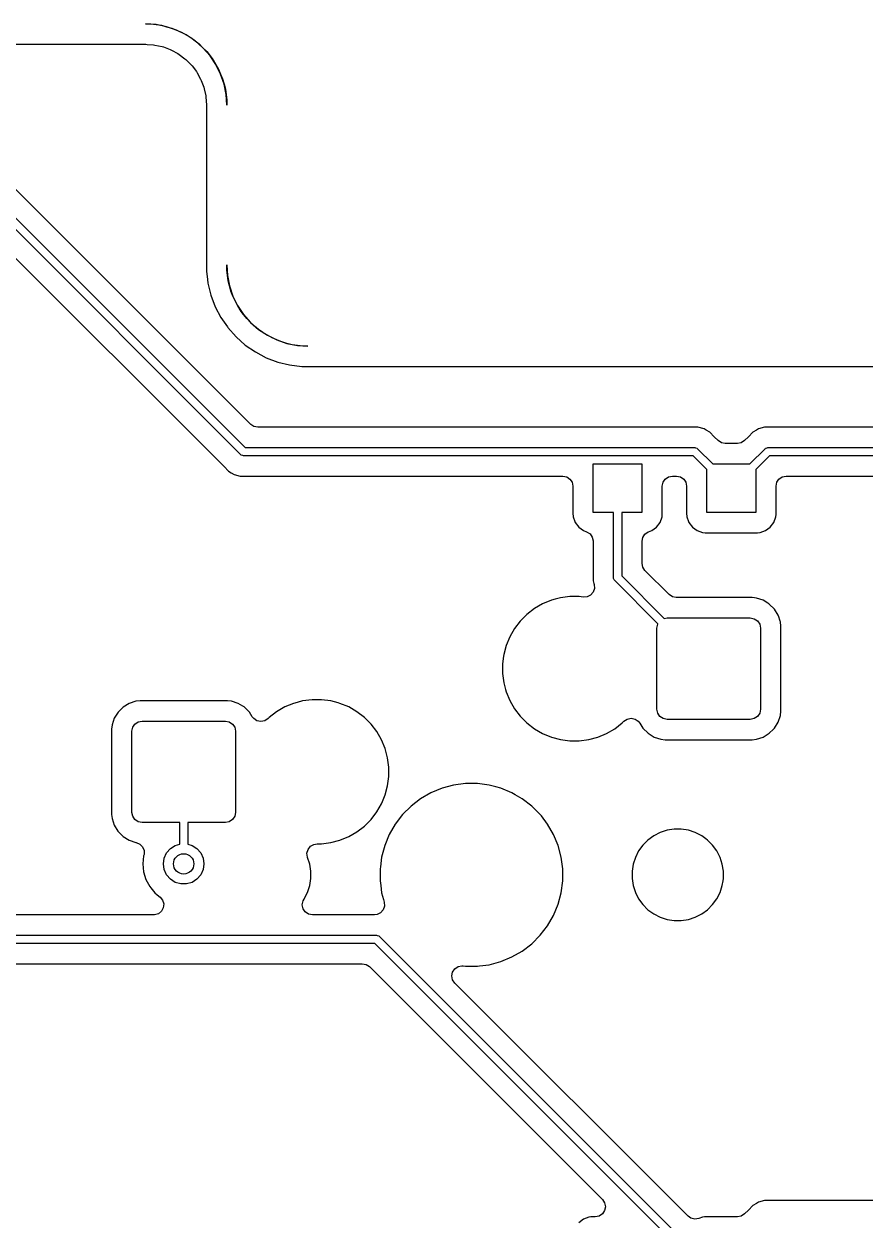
# Model space of a CAD drawing. Extents: x 17 to 170, y -181 to -32.
# Drawn here: x 95.4 to 116.12, y -61.83 to -32.36 of the extents above; entities that cross this region are included whole.
import ezdxf

# ---------------------------------------------------------------- set-up
doc = ezdxf.new("R2010")
doc.units = 0
doc.layers.add('BLACK', color=7, linetype='CONTINUOUS')

msp = doc.modelspace()

# ---------------------------------------------------------------- linework, layer by layer
at = {"layer": 'BLACK', "linetype": 'CONTINUOUS'}
for p, q in [((98.661045, -32.379609), (98.4, -32.3625)), ((98.4, -32.3625), (98.531087, -32.3625)), ((98.531087, -32.3625), (98.661045, -32.379609)), ((98.661058, -32.379611), (98.661045, -32.379609)), ((98.661045, -32.379609), (98.661052, -32.37961)), ((98.661052, -32.37961), (98.661058, -32.379611)), ((98.91763, -32.430646), (98.661058, -32.379611)), ((98.661058, -32.379611), (98.791018, -32.396721)), ((98.791018, -32.396721), (98.91763, -32.430646)), ((98.917644, -32.43065), (98.91763, -32.430646)), ((98.91763, -32.430646), (98.917638, -32.430648)), ((98.917638, -32.430648), (98.917644, -32.43065)), ((98.917644, -32.43065), (99.044258, -32.464576)), ((99.165364, -32.51474), (98.917644, -32.43065)), ((99.044258, -32.464576), (99.165364, -32.51474)), ((99.16537, -32.514742), (99.286475, -32.564906)), ((99.39999, -32.630444), (99.16537, -32.514742)), ((99.286475, -32.564906), (99.39999, -32.630444)), ((99.400008, -32.630454), (99.39999, -32.630444)), ((99.39999, -32.630444), (99.4, -32.630449)), ((99.4, -32.630449), (99.400008, -32.630454)), ((99.617514, -32.775787), (99.400008, -32.630454)), ((99.400008, -32.630454), (99.513524, -32.695993)), ((99.513524, -32.695993), (99.617514, -32.775787)), ((76.415892, -32.863), (98.334108, -32.863)), ((98.334108, -32.863), (98.3911, -32.863)), ((98.3911, -32.863), (98.408863, -32.863634)), ((98.408863, -32.863634), (98.436639, -32.86562)), ((98.436639, -32.86562), (98.595645, -32.876993)), ((98.595645, -32.876993), (98.630793, -32.882046)), ((98.630793, -32.882046), (98.805064, -32.919956)), ((98.805064, -32.919956), (98.839143, -32.929963)), ((98.839143, -32.929963), (99.006228, -32.992283)), ((99.006228, -32.992283), (99.038542, -33.00704)), ((99.617531, -32.7758), (99.617514, -32.775787)), ((99.617514, -32.775787), (99.617523, -32.775793)), ((99.617523, -32.775793), (99.617531, -32.7758)), ((99.814205, -32.948278), (99.617531, -32.7758)), ((99.617531, -32.7758), (99.721521, -32.855594)), ((99.721521, -32.855594), (99.814205, -32.948278)), ((99.814221, -32.948294), (99.814205, -32.948278)), ((99.814205, -32.948278), (99.814214, -32.948286)), ((99.814214, -32.948286), (99.814221, -32.948294)), ((99.986699, -33.144968), (99.814221, -32.948294)), ((99.814221, -32.948294), (99.906906, -33.040979)), ((99.038542, -33.00704), (99.195062, -33.092506)), ((99.195062, -33.092506), (99.224947, -33.111712)), ((99.224947, -33.111712), (99.367703, -33.218578)), ((99.367703, -33.218578), (99.394553, -33.241843)), ((99.394553, -33.241843), (99.520656, -33.367946)), ((99.906906, -33.040979), (99.986699, -33.144968)), ((99.986712, -33.144985), (99.986699, -33.144968)), ((99.986699, -33.144968), (99.986707, -33.144977)), ((99.986707, -33.144977), (99.986712, -33.144985)), ((100.132045, -33.362491), (99.986712, -33.144985)), ((99.986712, -33.144985), (100.066507, -33.248976)), ((100.066507, -33.248976), (100.132045, -33.362491)), ((99.520656, -33.367946), (99.543921, -33.394796)), ((99.543921, -33.394796), (99.650787, -33.537552)), ((99.650787, -33.537552), (99.669995, -33.56744)), ((99.669995, -33.56744), (99.755459, -33.723957)), ((100.132055, -33.362509), (100.132045, -33.362491)), ((100.132045, -33.362491), (100.132051, -33.3625)), ((100.132051, -33.3625), (100.132055, -33.362509)), ((100.132055, -33.362509), (100.197594, -33.476025)), ((100.247757, -33.59713), (100.132055, -33.362509)), ((100.197594, -33.476025), (100.247757, -33.59713)), ((99.755459, -33.723957), (99.770216, -33.756271)), ((99.770216, -33.756271), (99.832534, -33.92335)), ((100.247762, -33.597143), (100.297924, -33.718242)), ((100.331849, -33.844855), (100.247762, -33.597143)), ((100.297924, -33.718242), (100.331849, -33.844855)), ((100.331853, -33.844869), (100.331849, -33.844855)), ((100.331849, -33.844855), (100.331852, -33.844862)), ((100.331852, -33.844862), (100.331853, -33.844869)), ((100.331853, -33.844869), (100.365779, -33.971482)), ((100.382888, -34.101441), (100.331853, -33.844869)), ((99.832534, -33.92335), (99.842544, -33.957439)), ((99.842544, -33.957439), (99.880451, -34.131695)), ((99.880451, -34.131695), (99.885507, -34.16686)), ((99.885507, -34.16686), (99.898866, -34.353635)), ((100.365779, -33.971482), (100.382888, -34.101441)), ((100.382891, -34.101464), (100.4, -34.231413)), ((100.4, -34.3625), (100.382891, -34.101464)), ((99.898866, -34.353635), (99.8995, -34.371399)), ((99.8995, -34.371399), (99.8995, -38.234108)), ((100.4, -34.231413), (100.4, -34.3625)), ((100.988305, -42.22657), (94.948429, -36.186694)), ((100.741789, -42.970711), (94.233578, -36.4625)), ((94.375, -36.321078), (100.853922, -42.8)), ((94.099194, -37.035929), (100.331978, -43.268713)), ((99.8995, -38.234108), (99.8995, -38.3)), ((99.8995, -38.3), (99.8995, -38.451252)), ((100.4, -38.431087), (100.4, -38.3)), ((100.4, -38.3), (100.417109, -38.561048)), ((99.8995, -38.451252), (99.924435, -38.656614)), ((100.417109, -38.561048), (100.4, -38.431087)), ((100.417111, -38.561058), (100.417109, -38.561048)), ((100.417109, -38.561048), (100.41711, -38.561052)), ((100.41711, -38.561052), (100.417111, -38.561058)), ((100.434221, -38.691018), (100.417111, -38.561058)), ((100.417111, -38.561058), (100.468146, -38.817632)), ((99.924435, -38.656614), (99.935962, -38.751546)), ((99.935962, -38.751546), (100.008357, -39.045267)), ((100.468146, -38.817632), (100.434221, -38.691018)), ((100.502076, -38.944258), (100.46815, -38.817644)), ((100.46815, -38.817644), (100.55224, -39.065364)), ((100.008357, -39.045267), (100.115624, -39.328107)), ((100.55224, -39.065364), (100.502076, -38.944258)), ((100.602406, -39.186475), (100.552242, -39.065369)), ((100.552242, -39.065369), (100.667944, -39.29999)), ((100.667944, -39.29999), (100.602406, -39.186475)), ((100.115624, -39.328107), (100.115632, -39.328124)), ((100.115632, -39.328124), (100.2562, -39.595954)), ((100.667949, -39.3), (100.667944, -39.29999)), ((100.667944, -39.29999), (100.667954, -39.300008)), ((100.667954, -39.300008), (100.667949, -39.3)), ((100.733493, -39.413524), (100.667954, -39.300008)), ((100.667954, -39.300008), (100.813287, -39.517514)), ((100.813287, -39.517514), (100.733493, -39.413524)), ((100.2562, -39.595954), (100.256211, -39.595972)), ((100.256211, -39.595972), (100.414913, -39.825892)), ((100.813293, -39.517523), (100.813287, -39.517514)), ((100.813287, -39.517514), (100.8133, -39.517531)), ((100.8133, -39.517531), (100.813293, -39.517523)), ((100.893094, -39.621521), (100.8133, -39.517531)), ((100.8133, -39.517531), (100.985778, -39.714205)), ((100.985778, -39.714205), (100.893094, -39.621521)), ((100.985786, -39.714214), (100.985778, -39.714205)), ((100.985778, -39.714205), (100.985794, -39.714221)), ((100.985794, -39.714221), (100.985786, -39.714214)), ((101.078479, -39.806906), (100.985794, -39.714221)), ((100.985794, -39.714221), (101.182468, -39.886699)), ((100.414913, -39.825892), (100.42805, -39.844924)), ((100.42805, -39.844924), (100.628648, -40.071352)), ((100.628648, -40.071352), (100.855076, -40.27195)), ((101.182468, -39.886699), (101.078479, -39.806906)), ((101.182477, -39.886707), (101.182468, -39.886699)), ((101.182468, -39.886699), (101.182485, -39.886712)), ((101.182485, -39.886712), (101.182477, -39.886707)), ((101.286476, -39.966507), (101.182485, -39.886712)), ((101.182485, -39.886712), (101.399991, -40.032045)), ((101.399991, -40.032045), (101.286476, -39.966507)), ((101.4, -40.032051), (101.399991, -40.032045)), ((101.399991, -40.032045), (101.400009, -40.032055)), ((101.400009, -40.032055), (101.4, -40.032051)), ((101.513525, -40.097594), (101.400009, -40.032055)), ((101.400009, -40.032055), (101.63463, -40.147757)), ((100.855076, -40.27195), (101.104033, -40.443792)), ((101.63463, -40.147757), (101.513525, -40.097594)), ((101.634633, -40.147759), (101.63463, -40.147757)), ((101.63463, -40.147757), (101.634635, -40.147759)), ((101.634635, -40.147759), (101.634633, -40.147759)), ((101.755742, -40.197924), (101.634635, -40.147759)), ((101.634635, -40.147759), (101.882355, -40.231849)), ((101.882355, -40.231849), (101.755742, -40.197924)), ((101.882362, -40.231852), (101.882355, -40.231849)), ((101.882355, -40.231849), (101.882369, -40.231853)), ((101.882369, -40.231853), (101.882362, -40.231852)), ((102.008982, -40.265779), (101.882369, -40.231853)), ((101.882369, -40.231853), (102.138941, -40.282888)), ((102.138941, -40.282888), (102.008982, -40.265779)), ((102.138948, -40.28289), (102.138941, -40.282888)), ((102.138941, -40.282888), (102.138954, -40.28289)), ((102.138954, -40.28289), (102.138948, -40.28289)), ((102.268913, -40.3), (102.138954, -40.28289)), ((102.138954, -40.28289), (102.4, -40.3)), ((102.4, -40.3), (102.268913, -40.3)), ((101.104033, -40.443792), (101.104036, -40.443794)), ((101.104036, -40.443794), (101.104045, -40.443799)), ((101.104045, -40.443799), (101.371875, -40.584367)), ((101.371875, -40.584367), (101.37188, -40.584369)), ((101.37188, -40.584369), (101.371887, -40.584373)), ((101.371887, -40.584373), (101.654734, -40.691643)), ((101.654734, -40.691643), (101.948449, -40.764037)), ((101.948449, -40.764037), (102.248748, -40.8005)), ((102.248748, -40.8005), (102.334108, -40.8005)), ((102.334108, -40.8005), (142.934108, -40.8005)), ((101.069087, -42.280546), (100.988305, -42.22657)), ((101.164375, -42.2995), (101.069087, -42.280546)), ((111.830666, -42.2995), (101.164375, -42.2995)), ((111.830682, -42.299499), (111.830666, -42.2995)), ((111.845943, -42.299499), (111.830682, -42.299499)), ((112.004057, -42.299499), (111.845943, -42.299499)), ((112.156781, -42.340421), (112.004057, -42.299499)), ((112.156784, -42.340422), (112.156781, -42.340421)), ((112.206903, -42.369358), (112.156784, -42.340422)), ((112.206906, -42.369361), (112.206903, -42.369358)), ((112.293716, -42.41948), (112.206906, -42.369361)), ((112.40552, -42.531284), (112.293716, -42.41948)), ((113.35628, -42.419483), (113.244479, -42.531283)), ((113.356283, -42.419481), (113.35628, -42.419483)), ((113.356284, -42.41948), (113.356283, -42.419481)), ((113.443095, -42.36936), (113.356284, -42.41948)), ((113.443096, -42.369358), (113.443095, -42.36936)), ((113.493213, -42.340423), (113.443096, -42.369358)), ((113.645942, -42.2995), (113.493213, -42.340423)), ((130.880666, -42.2995), (113.645942, -42.2995)), ((112.405521, -42.531286), (112.40552, -42.531284)), ((112.500805, -42.62657), (112.405521, -42.531286)), ((112.581587, -42.680546), (112.500805, -42.62657)), ((112.676875, -42.6995), (112.581587, -42.680546)), ((112.973124, -42.6995), (112.676875, -42.6995)), ((113.068412, -42.680546), (112.973124, -42.6995)), ((113.149194, -42.62657), (113.068412, -42.680546)), ((113.24448, -42.531284), (113.149194, -42.62657)), ((113.244479, -42.531283), (113.24448, -42.531284)), ((100.756943, -42.983147), (100.741789, -42.970711)), ((100.792991, -42.998079), (100.756943, -42.983147)), ((100.8125, -43), (100.792991, -42.998079)), ((111.883578, -43), (100.8125, -43)), ((100.853922, -42.8), (111.925, -42.8)), ((112.225, -43.341422), (111.883578, -43)), ((111.925, -42.8), (111.944509, -42.801921)), ((111.944509, -42.801921), (111.980557, -42.816853)), ((111.980557, -42.816853), (111.995711, -42.829289)), ((111.995711, -42.829289), (112.366422, -43.2)), ((113.283578, -43.2), (113.654289, -42.829289)), ((113.766422, -43), (113.425, -43.341422)), ((113.654289, -42.829289), (113.669442, -42.816853)), ((113.669442, -42.816853), (113.68, -42.812479)), ((113.68, -42.812479), (113.705491, -42.801921)), ((113.705491, -42.801921), (113.725, -42.8)), ((113.725, -42.8), (130.975, -42.8)), ((130.933578, -43), (113.766422, -43)), ((100.331978, -43.268713), (100.33198, -43.268716)), ((100.33198, -43.268716), (100.443784, -43.38052)), ((109.425, -44.4), (109.425, -43.2)), ((109.425, -43.2), (110.625, -43.2)), ((110.625, -43.2), (110.625, -44.4)), ((112.366422, -43.2), (113.283578, -43.2)), ((100.443784, -43.38052), (100.511196, -43.41944)), ((100.511196, -43.41944), (100.580715, -43.459577)), ((100.580715, -43.459577), (100.733443, -43.500501)), ((100.733443, -43.500501), (100.733444, -43.500501)), ((100.733444, -43.500501), (100.906818, -43.500501)), ((100.906818, -43.500501), (100.906834, -43.5005)), ((100.906834, -43.5005), (108.6755, -43.5005)), ((108.6755, -43.5005), (108.770788, -43.519454)), ((108.770788, -43.519454), (108.85157, -43.57343)), ((108.85157, -43.57343), (108.905546, -43.654212)), ((111.144453, -43.654212), (111.198429, -43.573431)), ((111.198429, -43.573431), (111.27921, -43.519454)), ((111.27921, -43.519454), (111.374499, -43.5005)), ((111.374499, -43.5005), (111.4755, -43.5005)), ((111.4755, -43.5005), (111.570788, -43.519454)), ((111.570788, -43.519454), (111.65157, -43.57343)), ((111.65157, -43.57343), (111.705546, -43.654212)), ((112.225, -44.4), (112.225, -43.341422)), ((113.425, -43.341422), (113.425, -44.4)), ((113.944453, -43.654212), (113.998429, -43.573431)), ((113.998429, -43.573431), (114.07921, -43.519454)), ((114.07921, -43.519454), (114.174499, -43.5005)), ((114.174499, -43.5005), (127.7255, -43.5005)), ((108.905546, -43.654212), (108.9245, -43.7495)), ((108.9245, -43.7495), (108.9245, -44.447865)), ((111.125499, -43.749498), (111.144453, -43.654212)), ((111.1255, -44.447873), (111.125499, -43.749498)), ((111.705546, -43.654212), (111.7245, -43.7495)), ((111.7245, -43.7495), (111.7245, -44.447865)), ((113.925499, -43.749498), (113.944453, -43.654212)), ((113.9255, -44.447873), (113.925499, -43.749498)), ((108.9245, -44.447865), (108.9245, -44.447868)), ((108.9245, -44.447868), (108.924501, -44.447872)), ((108.924501, -44.447872), (108.926567, -44.467093)), ((108.926567, -44.467093), (108.930908, -44.50748)), ((109.925, -44.4), (109.425, -44.4)), ((109.925, -46.003), (109.925, -44.4)), ((110.625, -44.4), (110.125, -44.4)), ((110.125, -44.4), (110.125, -45.961578)), ((111.119091, -44.507483), (111.1255, -44.447873)), ((111.7245, -44.447865), (111.7245, -44.447868)), ((111.7245, -44.447868), (111.724501, -44.447872)), ((111.724501, -44.447872), (111.726567, -44.467093)), ((111.726567, -44.467093), (111.730908, -44.50748)), ((113.425, -44.4), (112.225, -44.4)), ((113.919091, -44.507483), (113.9255, -44.447873)), ((108.930908, -44.50748), (108.930909, -44.507484)), ((108.930909, -44.507484), (108.973994, -44.623)), ((108.973994, -44.623), (108.981204, -44.642331)), ((108.981204, -44.642331), (109.067454, -44.757546)), ((109.067454, -44.757546), (109.182669, -44.843796)), ((110.867331, -44.843796), (110.982546, -44.757546)), ((110.982546, -44.757546), (111.068796, -44.642331)), ((111.068796, -44.642331), (111.119091, -44.507483)), ((111.730908, -44.50748), (111.730909, -44.507484)), ((111.730909, -44.507484), (111.773994, -44.623)), ((111.773994, -44.623), (111.781204, -44.642331)), ((111.781204, -44.642331), (111.867454, -44.757546)), ((111.867454, -44.757546), (111.982669, -44.843796)), ((113.667331, -44.843796), (113.782546, -44.757546)), ((113.782546, -44.757546), (113.868796, -44.642331)), ((113.868796, -44.642331), (113.919091, -44.507483)), ((109.182669, -44.843796), (109.262517, -44.873577)), ((109.262517, -44.873577), (109.345171, -44.924634)), ((109.345171, -44.924634), (109.401997, -45.003437)), ((109.401997, -45.003437), (109.424341, -45.097987)), ((110.6255, -45.106877), (110.644454, -45.011589)), ((110.644454, -45.011589), (110.69843, -44.930807)), ((110.69843, -44.930807), (110.779212, -44.876831)), ((110.779212, -44.876831), (110.787455, -44.873587)), ((110.787455, -44.873587), (110.867331, -44.843796)), ((111.982669, -44.843796), (112.117517, -44.894091)), ((112.117517, -44.894091), (112.177127, -44.9005)), ((112.177127, -44.9005), (113.472872, -44.900499)), ((113.472872, -44.900499), (113.532483, -44.894091)), ((113.532483, -44.894091), (113.667331, -44.843796)), ((109.424341, -45.097987), (109.4245, -45.106877)), ((109.4245, -45.106877), (109.4245, -45.908665)), ((110.6255, -45.651125), (110.6255, -45.106877)), ((110.644454, -45.746413), (110.6255, -45.651125)), ((109.4245, -45.908665), (109.424499, -45.908683)), ((109.424499, -45.908683), (109.424499, -45.923943)), ((109.424499, -45.923943), (109.424499, -46.082057)), ((110.125, -45.961578), (111.172288, -47.008866)), ((110.69843, -45.827195), (110.644454, -45.746413)), ((111.292805, -46.42157), (110.69843, -45.827195)), ((109.424499, -46.082057), (109.442472, -46.149133)), ((109.442472, -46.149133), (109.448207, -46.170536)), ((109.448207, -46.170536), (109.454561, -46.267483)), ((109.926921, -46.022509), (109.925, -46.003)), ((109.941853, -46.058557), (109.926921, -46.022509)), ((109.954289, -46.073711), (109.941853, -46.058557)), ((111.018591, -47.138013), (109.954289, -46.073711)), ((108.483832, -46.535795), (108.393051, -46.56012)), ((108.617874, -46.499879), (108.483832, -46.535795)), ((108.617878, -46.499878), (108.617874, -46.499879)), ((108.61788, -46.499878), (108.617878, -46.499878)), ((108.848628, -46.4695), (108.61788, -46.499878)), ((109.081372, -46.4695), (108.848628, -46.4695)), ((109.081373, -46.4695), (109.081372, -46.4695)), ((109.175191, -46.481851), (109.081373, -46.4695)), ((109.272136, -46.475497), (109.175191, -46.481851)), ((109.359272, -46.432527), (109.272136, -46.475497)), ((109.423331, -46.359482), (109.359272, -46.432527)), ((109.454561, -46.267483), (109.423331, -46.359482)), ((111.373587, -46.475546), (111.292805, -46.42157)), ((111.468875, -46.4945), (111.373587, -46.475546)), ((113.342009, -46.4945), (111.468875, -46.4945)), ((113.342011, -46.4945), (113.342009, -46.4945)), ((113.393403, -46.49975), (113.342011, -46.4945)), ((113.444797, -46.505001), (113.393403, -46.49975)), ((113.444798, -46.505001), (113.444797, -46.505001)), ((113.444802, -46.505002), (113.444798, -46.505001)), ((113.611332, -46.560184), (113.444802, -46.505002)), ((107.976467, -46.765558), (107.791819, -46.907244)), ((108.178032, -46.649184), (107.976467, -46.765558)), ((108.178041, -46.649179), (108.178032, -46.649184)), ((108.393051, -46.56012), (108.178041, -46.649179)), ((113.611332, -46.560185), (113.61133, -46.560184)), ((113.61133, -46.560184), (113.611332, -46.560184)), ((113.611334, -46.560186), (113.611332, -46.560185)), ((113.724436, -46.629948), (113.611334, -46.560186)), ((113.755615, -46.649179), (113.724436, -46.629948)), ((113.760656, -46.652288), (113.755615, -46.649179)), ((113.884712, -46.776344), (113.760656, -46.652288)), ((113.976814, -46.925666), (113.884712, -46.776344)), ((107.627244, -47.071819), (107.485558, -47.256467)), ((107.627247, -47.071815), (107.627244, -47.071819)), ((107.791815, -46.907247), (107.627247, -47.071815)), ((107.791819, -46.907244), (107.791815, -46.907247)), ((111.01103, -47.149329), (111.018591, -47.138013)), ((111.172288, -47.008866), (111.242, -46.995)), ((111.242, -46.995), (113.292, -46.995)), ((113.292, -46.995), (113.387671, -47.01403)), ((113.387671, -47.01403), (113.468777, -47.068223)), ((113.468777, -47.068223), (113.52297, -47.149329)), ((113.983311, -46.945272), (113.976814, -46.925666)), ((114.025244, -47.071819), (113.983311, -46.945272)), ((114.031999, -47.092203), (114.025244, -47.071819)), ((114.042499, -47.194992), (114.031999, -47.092203)), ((107.485558, -47.256467), (107.369184, -47.458032)), ((110.992, -47.245), (111.01103, -47.149329)), ((110.992, -49.245), (110.992, -47.245)), ((113.52297, -47.149329), (113.542, -47.245)), ((113.542, -47.245), (113.542, -49.245)), ((114.0425, -49.295009), (114.042499, -47.194992)), ((107.280118, -47.67306), (107.219879, -47.897874)), ((107.28012, -47.673051), (107.280118, -47.67306)), ((107.369179, -47.458041), (107.28012, -47.673051)), ((107.369184, -47.458032), (107.369179, -47.458041)), ((107.214262, -47.940539), (107.1895, -48.128628)), ((107.219878, -47.89788), (107.214262, -47.940539)), ((107.219879, -47.897874), (107.219878, -47.897878)), ((107.219878, -47.897878), (107.219878, -47.89788)), ((107.1895, -48.128628), (107.1895, -48.361372)), ((107.1895, -48.361372), (107.219879, -48.592126)), ((107.219879, -48.592126), (107.265465, -48.762253)), ((107.265465, -48.762253), (107.28012, -48.816948)), ((107.28012, -48.816948), (107.369179, -49.031958)), ((97.846346, -49.192286), (97.722286, -49.316346)), ((97.995667, -49.100185), (97.846346, -49.192286)), ((98.162199, -49.045001), (97.995667, -49.100185)), ((98.264993, -49.0345), (98.162199, -49.045001)), ((100.415005, -49.0345), (98.264993, -49.0345)), ((100.415009, -49.0345), (100.415005, -49.0345)), ((100.517797, -49.045001), (100.415009, -49.0345)), ((100.517798, -49.045001), (100.517797, -49.045001)), ((100.517802, -49.045002), (100.517798, -49.045001)), ((100.684332, -49.100184), (100.517802, -49.045002)), ((100.684332, -49.100185), (100.68433, -49.100184)), ((100.68433, -49.100184), (100.684332, -49.100184)), ((100.684334, -49.100186), (100.684332, -49.100185)), ((100.797436, -49.169948), (100.684334, -49.100186)), ((100.828615, -49.189179), (100.797436, -49.169948)), ((100.833656, -49.192288), (100.828615, -49.189179)), ((100.957712, -49.316344), (100.833656, -49.192288)), ((101.828032, -49.189184), (101.626467, -49.305558)), ((101.828041, -49.189179), (101.828032, -49.189184)), ((102.043051, -49.10012), (101.828041, -49.189179)), ((102.133832, -49.075795), (102.043051, -49.10012)), ((102.267874, -49.039879), (102.133832, -49.075795)), ((102.267878, -49.039878), (102.267874, -49.039879)), ((102.26788, -49.039878), (102.267878, -49.039878)), ((102.498628, -49.0095), (102.26788, -49.039878)), ((102.731372, -49.0095), (102.498628, -49.0095)), ((102.962119, -49.039878), (102.731372, -49.0095)), ((102.962126, -49.039879), (102.962119, -49.039878)), ((103.14675, -49.089349), (102.962126, -49.039879)), ((103.186948, -49.10012), (103.14675, -49.089349)), ((103.401958, -49.189179), (103.186948, -49.10012)), ((103.401967, -49.189184), (103.401958, -49.189179)), ((103.401969, -49.189185), (103.401967, -49.189184)), ((103.603532, -49.305558), (103.401969, -49.189185)), ((107.369179, -49.031958), (107.369184, -49.031967)), ((107.369184, -49.031967), (107.369185, -49.031969)), ((107.369185, -49.031969), (107.485558, -49.233532)), ((97.630184, -49.465668), (97.575002, -49.632197)), ((97.722286, -49.316346), (97.630184, -49.465668)), ((100.957713, -49.316346), (100.957712, -49.316344)), ((100.957714, -49.316347), (100.957713, -49.316346)), ((101.027012, -49.428698), (100.957714, -49.316347)), ((101.062869, -49.474048), (101.027012, -49.428698)), ((101.143649, -49.528026), (101.062869, -49.474048)), ((101.415008, -49.474053), (101.334226, -49.528028)), ((101.441805, -49.447256), (101.415008, -49.474053)), ((101.441819, -49.447244), (101.441805, -49.447256)), ((101.626467, -49.305558), (101.441819, -49.447244)), ((103.788181, -49.447244), (103.603532, -49.305558)), ((103.952756, -49.611819), (103.788181, -49.447244)), ((107.485558, -49.233532), (107.627244, -49.418181)), ((107.627244, -49.418181), (107.791819, -49.582756)), ((110.181686, -49.539251), (110.262466, -49.485274)), ((110.262466, -49.485274), (110.357754, -49.466319)), ((110.357754, -49.466319), (110.453043, -49.485272)), ((110.453043, -49.485272), (110.533825, -49.539248)), ((111.01103, -49.340671), (110.992, -49.245)), ((111.065223, -49.421777), (111.01103, -49.340671)), ((111.146329, -49.47597), (111.065223, -49.421777)), ((111.242, -49.495), (111.146329, -49.47597)), ((113.292, -49.495), (111.242, -49.495)), ((113.387671, -49.47597), (113.292, -49.495)), ((113.468777, -49.421777), (113.387671, -49.47597)), ((113.52297, -49.340671), (113.468777, -49.421777)), ((113.542, -49.245), (113.52297, -49.340671)), ((113.976814, -49.564334), (114.031999, -49.397797)), ((114.031999, -49.397797), (114.0425, -49.295009)), ((97.575001, -49.632204), (97.5645, -49.734988)), ((97.5645, -49.734988), (97.5645, -51.835006)), ((97.575002, -49.632197), (97.575001, -49.632204)), ((98.065, -49.785), (98.08403, -49.689329)), ((98.065, -51.785), (98.065, -49.785)), ((98.08403, -49.689329), (98.138223, -49.608223)), ((98.138223, -49.608223), (98.219329, -49.55403)), ((98.219329, -49.55403), (98.315, -49.535)), ((98.315, -49.535), (100.365, -49.535)), ((100.365, -49.535), (100.460671, -49.55403)), ((100.460671, -49.55403), (100.541777, -49.608223)), ((100.541777, -49.608223), (100.59597, -49.689329)), ((100.59597, -49.689329), (100.615, -49.785)), ((100.615, -49.785), (100.615, -51.785)), ((101.238937, -49.546981), (101.143649, -49.528026)), ((101.334226, -49.528028), (101.238937, -49.546981)), ((104.094442, -49.796468), (103.952756, -49.611819)), ((104.210815, -49.998031), (104.094442, -49.796468)), ((107.791819, -49.582756), (107.976468, -49.724442)), ((107.976468, -49.724442), (108.178031, -49.840815)), ((109.751969, -49.840815), (109.953532, -49.724442)), ((109.953532, -49.724442), (110.138181, -49.582756)), ((110.138181, -49.582756), (110.181686, -49.539251)), ((110.533825, -49.539248), (110.569685, -49.5846)), ((110.569685, -49.5846), (110.649285, -49.713652)), ((110.649285, -49.713652), (110.649286, -49.713653)), ((110.649286, -49.713653), (110.649288, -49.713656)), ((110.649288, -49.713656), (110.773344, -49.837712)), ((113.760656, -49.837712), (113.86338, -49.734988)), ((113.86338, -49.734988), (113.884712, -49.713656)), ((113.884712, -49.713656), (113.976814, -49.564334)), ((104.210815, -49.998032), (104.210815, -49.998031)), ((104.21082, -49.998041), (104.210815, -49.998032)), ((104.299879, -50.213051), (104.21082, -49.998041)), ((108.178031, -49.840815), (108.178034, -49.840816)), ((108.178034, -49.840816), (108.178041, -49.84082)), ((108.178041, -49.84082), (108.393051, -49.929879)), ((108.393051, -49.929879), (108.393055, -49.92988)), ((108.393055, -49.92988), (108.39306, -49.929882)), ((108.39306, -49.929882), (108.617874, -49.990121)), ((108.617874, -49.990121), (108.848628, -50.0205)), ((108.848628, -50.0205), (109.081372, -50.0205)), ((109.081372, -50.0205), (109.312126, -49.990121)), ((109.312126, -49.990121), (109.53694, -49.929882)), ((109.53694, -49.929882), (109.536945, -49.929879)), ((109.536945, -49.929879), (109.536948, -49.929879)), ((109.536948, -49.929879), (109.751958, -49.84082)), ((109.751958, -49.84082), (109.751961, -49.840818)), ((109.751961, -49.840818), (109.751969, -49.840815)), ((110.773344, -49.837712), (110.922666, -49.929814)), ((110.922666, -49.929814), (110.922669, -49.929815)), ((110.922669, -49.929815), (110.922667, -49.929815)), ((110.922667, -49.929815), (111.08631, -49.98404)), ((111.08631, -49.98404), (111.089203, -49.984999)), ((111.089203, -49.984999), (111.191991, -49.9955)), ((111.191991, -49.9955), (113.342008, -49.995499)), ((113.342008, -49.995499), (113.444797, -49.984999)), ((113.444797, -49.984999), (113.611334, -49.929814)), ((113.611334, -49.929814), (113.760656, -49.837712)), ((104.29988, -50.213055), (104.299879, -50.213051)), ((104.299882, -50.21306), (104.29988, -50.213055)), ((104.360121, -50.437874), (104.299882, -50.21306)), ((104.3905, -50.668628), (104.360121, -50.437874)), ((104.3905, -50.901372), (104.3905, -50.668628)), ((104.360121, -51.132126), (104.3905, -50.901372)), ((104.299882, -51.35694), (104.360121, -51.132126)), ((105.700049, -51.18936), (105.4275, -51.302253)), ((105.985011, -51.113006), (105.700049, -51.18936)), ((106.277493, -51.0745), (105.985011, -51.113006)), ((106.277494, -51.0745), (106.277493, -51.0745)), ((106.572506, -51.0745), (106.277494, -51.0745)), ((106.572507, -51.0745), (106.572506, -51.0745)), ((106.864989, -51.113006), (106.572507, -51.0745)), ((106.864993, -51.113007), (106.864988, -51.113006)), ((106.864988, -51.113006), (106.864989, -51.113006)), ((107.026555, -51.156297), (106.864993, -51.113007)), ((107.14995, -51.18936), (107.026555, -51.156297)), ((107.422499, -51.302253), (107.14995, -51.18936)), ((104.210815, -51.571969), (104.232635, -51.519292)), ((104.232635, -51.519292), (104.299879, -51.356948)), ((104.299879, -51.356945), (104.299882, -51.35694)), ((104.299879, -51.356948), (104.299879, -51.356945)), ((105.172005, -51.449762), (104.937963, -51.629349)), ((105.17201, -51.449759), (105.172005, -51.449762)), ((105.427496, -51.302255), (105.17201, -51.449759)), ((105.4275, -51.302253), (105.427496, -51.302255)), ((107.422503, -51.302255), (107.422499, -51.302253)), ((107.422505, -51.302256), (107.422503, -51.302255)), ((107.422507, -51.302257), (107.422505, -51.302256)), ((107.504963, -51.349863), (107.422507, -51.302257)), ((107.677989, -51.449759), (107.504963, -51.349863)), ((107.677994, -51.449762), (107.677989, -51.449759)), ((107.912036, -51.629349), (107.677994, -51.449762)), ((97.5645, -51.835006), (97.575001, -51.9378)), ((98.08403, -51.880671), (98.065, -51.785)), ((100.615, -51.785), (100.59597, -51.880671)), ((103.952756, -51.958181), (104.094442, -51.773532)), ((104.094442, -51.773532), (104.210815, -51.571969)), ((104.729349, -51.837963), (104.549762, -52.072005)), ((104.937963, -51.629349), (104.729349, -51.837963)), ((107.912037, -51.62935), (107.912036, -51.629349)), ((107.912042, -51.629354), (107.912037, -51.62935)), ((108.120646, -51.837958), (107.912042, -51.629354)), ((108.120649, -51.837962), (108.120646, -51.837958)), ((108.12065, -51.837963), (108.120649, -51.837962)), ((108.148148, -51.873799), (108.12065, -51.837963)), ((97.575001, -51.9378), (97.630185, -52.104332)), ((97.630185, -52.104332), (97.717419, -52.245763)), ((98.138223, -51.961777), (98.08403, -51.880671)), ((98.219329, -52.01597), (98.138223, -51.961777)), ((98.315, -52.035), (98.219329, -52.01597)), ((99.24, -52.035), (98.315, -52.035)), ((99.24, -52.566973), (99.24, -52.035)), ((100.365, -52.035), (99.44, -52.035)), ((99.44, -52.035), (99.44, -52.568046)), ((100.460671, -52.01597), (100.365, -52.035)), ((100.541777, -51.961777), (100.460671, -52.01597)), ((100.59597, -51.880671), (100.541777, -51.961777)), ((103.603532, -52.264442), (103.788181, -52.122756)), ((103.788181, -52.122756), (103.952756, -51.958181)), ((104.549759, -52.07201), (104.402255, -52.327496)), ((104.549762, -52.072005), (104.549759, -52.07201)), ((108.300238, -52.072006), (108.148148, -51.873799)), ((108.447743, -52.327493), (108.300238, -52.072006)), ((97.717419, -52.245763), (97.722288, -52.253656)), ((97.722288, -52.253656), (97.846344, -52.377712)), ((97.846344, -52.377712), (97.995666, -52.469814)), ((103.186948, -52.469879), (103.401958, -52.38082)), ((103.401958, -52.38082), (103.401961, -52.380818)), ((103.401961, -52.380818), (103.401969, -52.380815)), ((103.401969, -52.380815), (103.603532, -52.264442)), ((104.402253, -52.3275), (104.28936, -52.600049)), ((104.402255, -52.327496), (104.402253, -52.3275)), ((108.560639, -52.600048), (108.447743, -52.327493)), ((110.91511, -52.362385), (110.771789, -52.466514)), ((111.072947, -52.281963), (110.91511, -52.362385)), ((111.072956, -52.281959), (111.072947, -52.281963)), ((111.072958, -52.281958), (111.072956, -52.281958)), ((111.072956, -52.281958), (111.072956, -52.281959)), ((111.241445, -52.227214), (111.072958, -52.281958)), ((111.241448, -52.227213), (111.241445, -52.227214)), ((111.24145, -52.227213), (111.241448, -52.227213)), ((111.241456, -52.227211), (111.24145, -52.227213)), ((111.416411, -52.1995), (111.241456, -52.227211)), ((111.416421, -52.1995), (111.416411, -52.1995)), ((111.593579, -52.1995), (111.416421, -52.1995)), ((111.593588, -52.1995), (111.593579, -52.1995)), ((111.768543, -52.227211), (111.593588, -52.1995)), ((111.768549, -52.227213), (111.768543, -52.227211)), ((111.768555, -52.227214), (111.768549, -52.227213)), ((111.937042, -52.281958), (111.768555, -52.227214)), ((111.93705, -52.281962), (111.937042, -52.281958)), ((111.937052, -52.281963), (111.93705, -52.281962)), ((112.094889, -52.362385), (111.937052, -52.281963)), ((112.193504, -52.434033), (112.094889, -52.362385)), ((112.238214, -52.466517), (112.193504, -52.434033)), ((97.995666, -52.469814), (97.995669, -52.469815)), ((97.995669, -52.469815), (97.995667, -52.469815)), ((97.995667, -52.469815), (98.160744, -52.524515)), ((98.160744, -52.524515), (98.162203, -52.524999)), ((98.162203, -52.524999), (98.162206, -52.524999)), ((98.162206, -52.524999), (98.170618, -52.5268)), ((98.170618, -52.5268), (98.259828, -52.565279)), ((98.259828, -52.565279), (98.327522, -52.634968)), ((98.327522, -52.634968), (98.363394, -52.725258)), ((98.363394, -52.725258), (98.361983, -52.822403)), ((98.917547, -52.783632), (99.010744, -52.676077)), ((99.010744, -52.676077), (99.130466, -52.599136)), ((99.130466, -52.599136), (99.24, -52.566973)), ((99.44, -52.568046), (99.545882, -52.599136)), ((99.545882, -52.599136), (99.665604, -52.676077)), ((99.665604, -52.676077), (99.758801, -52.783632)), ((102.374507, -52.789962), (102.400879, -52.696455)), ((102.400879, -52.696455), (102.461028, -52.620158)), ((102.461028, -52.620158), (102.545795, -52.572686)), ((102.545795, -52.572686), (102.622739, -52.5605)), ((102.622739, -52.5605), (102.731372, -52.5605)), ((102.731372, -52.5605), (102.962126, -52.530121)), ((102.962126, -52.530121), (103.18694, -52.469882)), ((103.18694, -52.469882), (103.186945, -52.469879)), ((103.186945, -52.469879), (103.186948, -52.469879)), ((104.28936, -52.600049), (104.213006, -52.885011)), ((108.636993, -52.885007), (108.560639, -52.600048)), ((110.542385, -52.73511), (110.461963, -52.892947)), ((110.646514, -52.591789), (110.542385, -52.73511)), ((110.771789, -52.466514), (110.646514, -52.591789)), ((112.363483, -52.591786), (112.238214, -52.466517)), ((112.467614, -52.73511), (112.363483, -52.591786)), ((112.548042, -52.892958), (112.467614, -52.73511)), ((98.35215, -52.857817), (98.332833, -53.053952)), ((98.356778, -52.842561), (98.35215, -52.857817)), ((98.361983, -52.822403), (98.356778, -52.842561)), ((98.838174, -53.053952), (98.858428, -52.913086)), ((98.858428, -52.913086), (98.917547, -52.783632)), ((99.758801, -52.783632), (99.81792, -52.913086)), ((99.81792, -52.913086), (99.838174, -53.053952)), ((102.385925, -52.886444), (102.374507, -52.789962)), ((102.38804, -52.892955), (102.385925, -52.886444)), ((102.388042, -52.892958), (102.38804, -52.892955)), ((102.442786, -53.061445), (102.388042, -52.892958)), ((104.213006, -52.885011), (104.181573, -53.123771)), ((108.6755, -53.177494), (108.636993, -52.885007)), ((110.461958, -52.892958), (110.407214, -53.061445)), ((110.461963, -52.892947), (110.461958, -52.892956)), ((110.461958, -52.892956), (110.461958, -52.892958)), ((112.602786, -53.061445), (112.548042, -52.892958)), ((98.332833, -53.053952), (98.352149, -53.250083)), ((98.352149, -53.250083), (98.409359, -53.438677)), ((98.858428, -53.194818), (98.838174, -53.053952)), ((98.917547, -53.324272), (98.858428, -53.194818)), ((99.010744, -53.431827), (98.917547, -53.324272)), ((99.758801, -53.324272), (99.665604, -53.431827)), ((99.81792, -53.194818), (99.758801, -53.324272)), ((99.838174, -53.053952), (99.81792, -53.194818)), ((102.442787, -53.061454), (102.442786, -53.061445)), ((102.442788, -53.061456), (102.442787, -53.061454)), ((102.470499, -53.236411), (102.442788, -53.061456)), ((102.4705, -53.236423), (102.470499, -53.236411)), ((102.4705, -53.413576), (102.4705, -53.236423)), ((104.181573, -53.123771), (104.1745, -53.177494)), ((104.1745, -53.177494), (104.1745, -53.472506)), ((108.6755, -53.236411), (108.6755, -53.177494)), ((108.6755, -53.472506), (108.6755, -53.236411)), ((110.407211, -53.061456), (110.3795, -53.236411)), ((110.3795, -53.236411), (110.3795, -53.413588)), ((110.407213, -53.06145), (110.407211, -53.061456)), ((110.407214, -53.061445), (110.407213, -53.061448)), ((110.407213, -53.061448), (110.407213, -53.06145)), ((112.602787, -53.061454), (112.602786, -53.061445)), ((112.602788, -53.061456), (112.602787, -53.061454)), ((112.630499, -53.236411), (112.602788, -53.061456)), ((112.6305, -53.236423), (112.630499, -53.236411)), ((112.6305, -53.413576), (112.6305, -53.236423)), ((98.409359, -53.438677), (98.409362, -53.438685)), ((98.409362, -53.438685), (98.502262, -53.612488)), ((98.502262, -53.612488), (98.527946, -53.643784)), ((99.130466, -53.508768), (99.010744, -53.431827)), ((99.267017, -53.548863), (99.130466, -53.508768)), ((99.409331, -53.548863), (99.267017, -53.548863)), ((99.545882, -53.508768), (99.409331, -53.548863)), ((99.665604, -53.431827), (99.545882, -53.508768)), ((102.388042, -53.757042), (102.442786, -53.588555)), ((102.442786, -53.588555), (102.461167, -53.472504)), ((102.461167, -53.472504), (102.470499, -53.413588)), ((102.470499, -53.413588), (102.4705, -53.413576)), ((104.1745, -53.472506), (104.189778, -53.588555)), ((104.189778, -53.588555), (104.212985, -53.764831)), ((108.636993, -53.764993), (108.6755, -53.472506)), ((110.3795, -53.413588), (110.407211, -53.588543)), ((110.407211, -53.588543), (110.407213, -53.588549)), ((110.407213, -53.588549), (110.407214, -53.588555)), ((110.407214, -53.588555), (110.461958, -53.757042)), ((112.548042, -53.757042), (112.602786, -53.588555)), ((112.602786, -53.588555), (112.621167, -53.472504)), ((112.621167, -53.472504), (112.630499, -53.413588)), ((112.630499, -53.413588), (112.6305, -53.413576)), ((98.527946, -53.643784), (98.627291, -53.764835)), ((98.627291, -53.764835), (98.68545, -53.812565)), ((98.68545, -53.812565), (98.756069, -53.870521)), ((98.756069, -53.870521), (98.817703, -53.945623)), ((102.302501, -53.923235), (102.304225, -53.92042)), ((102.304225, -53.92042), (102.306344, -53.916638)), ((102.306344, -53.916638), (102.307614, -53.91489)), ((102.307614, -53.91489), (102.388042, -53.757042)), ((104.212985, -53.764831), (104.213007, -53.764993)), ((104.213007, -53.764993), (104.258612, -53.935195)), ((108.560639, -54.049952), (108.636993, -53.764993)), ((110.461958, -53.757042), (110.461959, -53.757043)), ((110.461959, -53.757043), (110.461963, -53.757052)), ((110.461963, -53.757052), (110.542385, -53.914889)), ((110.542385, -53.914889), (110.646514, -54.05821)), ((112.363483, -54.058214), (112.467614, -53.91489)), ((112.467614, -53.91489), (112.548042, -53.757042)), ((98.836382, -54.135282), (98.790583, -54.220965)), ((98.817703, -53.945623), (98.845905, -54.038595)), ((98.845905, -54.038595), (98.836382, -54.135282)), ((102.258787, -54.063), (102.277741, -53.967712)), ((102.277741, -54.158288), (102.258787, -54.063)), ((102.277741, -53.967712), (102.302611, -53.923302)), ((102.331717, -54.23907), (102.277741, -54.158288)), ((102.302611, -53.923302), (102.302501, -53.923235)), ((104.250713, -54.1875), (104.186654, -54.260545)), ((104.281943, -54.095501), (104.250713, -54.1875)), ((104.258612, -53.935195), (104.275589, -53.998554)), ((104.275589, -53.998554), (104.281943, -54.095501)), ((108.447743, -54.322507), (108.560639, -54.049952)), ((110.646514, -54.05821), (110.646517, -54.058214)), ((110.646517, -54.058214), (110.771786, -54.183483)), ((110.771786, -54.183483), (110.91511, -54.287614)), ((112.09489, -54.287614), (112.238214, -54.183483)), ((112.238214, -54.183483), (112.363483, -54.058214)), ((98.598104, -54.312), (95.081877, -54.312)), ((98.622509, -54.310801), (98.598104, -54.312)), ((98.715481, -54.282599), (98.622509, -54.310801)), ((98.790583, -54.220965), (98.715481, -54.282599)), ((102.412499, -54.293046), (102.331717, -54.23907)), ((102.507787, -54.312), (102.412499, -54.293046)), ((103.993166, -54.312), (102.507787, -54.312)), ((103.993182, -54.311999), (103.993166, -54.312)), ((104.035073, -54.311999), (103.993182, -54.311999)), ((104.099518, -54.303515), (104.035073, -54.311999)), ((104.186654, -54.260545), (104.099518, -54.303515)), ((108.300238, -54.577994), (108.447743, -54.322507)), ((110.91511, -54.287614), (111.072958, -54.368042)), ((111.072958, -54.368042), (111.241445, -54.422786)), ((111.241445, -54.422786), (111.241454, -54.422787)), ((111.241454, -54.422787), (111.241456, -54.422788)), ((111.241456, -54.422788), (111.416411, -54.450499)), ((111.416411, -54.450499), (111.416418, -54.450499)), ((111.416418, -54.450499), (111.416421, -54.4505)), ((111.416421, -54.4505), (111.416424, -54.4505)), ((111.416424, -54.4505), (111.593576, -54.4505)), ((111.593576, -54.4505), (111.593579, -54.4505)), ((111.593579, -54.4505), (111.593582, -54.450499)), ((111.593582, -54.450499), (111.593588, -54.450499)), ((111.593588, -54.450499), (111.768543, -54.422788)), ((111.768543, -54.422787), (111.768555, -54.422786)), ((111.768543, -54.422788), (111.768543, -54.422787)), ((111.768555, -54.422786), (111.937042, -54.368042)), ((111.937042, -54.368042), (112.09489, -54.287614)), ((108.120646, -54.812042), (108.300238, -54.577994)), ((94.375, -54.8125), (104.0875, -54.8125)), ((104.046078, -55.0125), (94.375, -55.0125)), ((111.954289, -62.920711), (104.046078, -55.0125)), ((104.0875, -54.8125), (104.107009, -54.814421)), ((104.107009, -54.814421), (104.143057, -54.829353)), ((104.143057, -54.829353), (104.158211, -54.841789)), ((104.158211, -54.841789), (112.066422, -62.75)), ((107.677994, -55.200238), (107.912042, -55.020646)), ((107.912042, -55.020646), (108.120646, -54.812042)), ((107.149952, -55.460639), (107.422507, -55.347743)), ((107.422507, -55.347743), (107.677994, -55.200238)), ((95.081878, -55.513), (103.735625, -55.513)), ((103.735625, -55.513), (103.830913, -55.531954)), ((103.830913, -55.531954), (103.911695, -55.58593)), ((103.911695, -55.58593), (109.650195, -61.32443)), ((105.961687, -55.72007), (106.015663, -55.639288)), ((106.015663, -55.639288), (106.096445, -55.585312)), ((106.096445, -55.585312), (106.191733, -55.566358)), ((106.191733, -55.566358), (106.224231, -55.568487)), ((106.224231, -55.568487), (106.277494, -55.5755)), ((106.277494, -55.5755), (106.572507, -55.5755)), ((106.572507, -55.5755), (106.625767, -55.568488)), ((106.625767, -55.568488), (106.864993, -55.536993)), ((106.864993, -55.536993), (107.149952, -55.460639)), ((105.942733, -55.815358), (105.961687, -55.72007)), ((105.961687, -55.910646), (105.942733, -55.815358)), ((106.015663, -55.991428), (105.961687, -55.910646)), ((111.75864, -61.734405), (106.015663, -55.991428)), ((109.650195, -61.32443), (109.704171, -61.405212)), ((109.704171, -61.405212), (109.723125, -61.5005)), ((109.723125, -61.5005), (109.704171, -61.595788)), ((113.244477, -61.581287), (113.149192, -61.676571)), ((113.24448, -61.581284), (113.244477, -61.581287)), ((113.35628, -61.469483), (113.244479, -61.581283)), ((113.244479, -61.581283), (113.24448, -61.581284)), ((113.356283, -61.469481), (113.35628, -61.469483)), ((113.356284, -61.46948), (113.356283, -61.469481)), ((113.443095, -61.41936), (113.356284, -61.46948)), ((113.443096, -61.419358), (113.443095, -61.41936)), ((113.493213, -61.390423), (113.443096, -61.419358)), ((113.645942, -61.3495), (113.493213, -61.390423)), ((130.880666, -61.3495), (113.645942, -61.3495)), ((109.18267, -61.806203), (109.067455, -61.892453)), ((109.317515, -61.755909), (109.18267, -61.806203)), ((109.317519, -61.755908), (109.317515, -61.755909)), ((109.364314, -61.750878), (109.317519, -61.755908)), ((109.377128, -61.749501), (109.364314, -61.750878)), ((109.37713, -61.7495), (109.377128, -61.749501)), ((109.377135, -61.7495), (109.37713, -61.7495)), ((109.474127, -61.7495), (109.377135, -61.7495)), ((109.569413, -61.730546), (109.474127, -61.7495)), ((109.650195, -61.67657), (109.569413, -61.730546)), ((109.704171, -61.595788), (109.650195, -61.67657)), ((111.831268, -61.784832), (111.75864, -61.734405)), ((111.925819, -61.807176), (111.831268, -61.784832)), ((112.021723, -61.791637), (111.925819, -61.807176)), ((112.117515, -61.755909), (112.021723, -61.791637)), ((112.117519, -61.755908), (112.117515, -61.755909)), ((112.164314, -61.750878), (112.117519, -61.755908)), ((112.177128, -61.749501), (112.164314, -61.750878)), ((112.17713, -61.7495), (112.177128, -61.749501)), ((112.177134, -61.7495), (112.17713, -61.7495)), ((112.973123, -61.7495), (112.177134, -61.7495)), ((113.06841, -61.730547), (112.973123, -61.7495)), ((113.149192, -61.676571), (113.06841, -61.730547))]:
    msp.add_line(p, q, dxfattribs=at)
at = {"layer": 'BLACK'}
msp.add_circle((99.338174, -53.053952), 0.25, dxfattribs=at)

doc.saveas('drawing.dxf')
